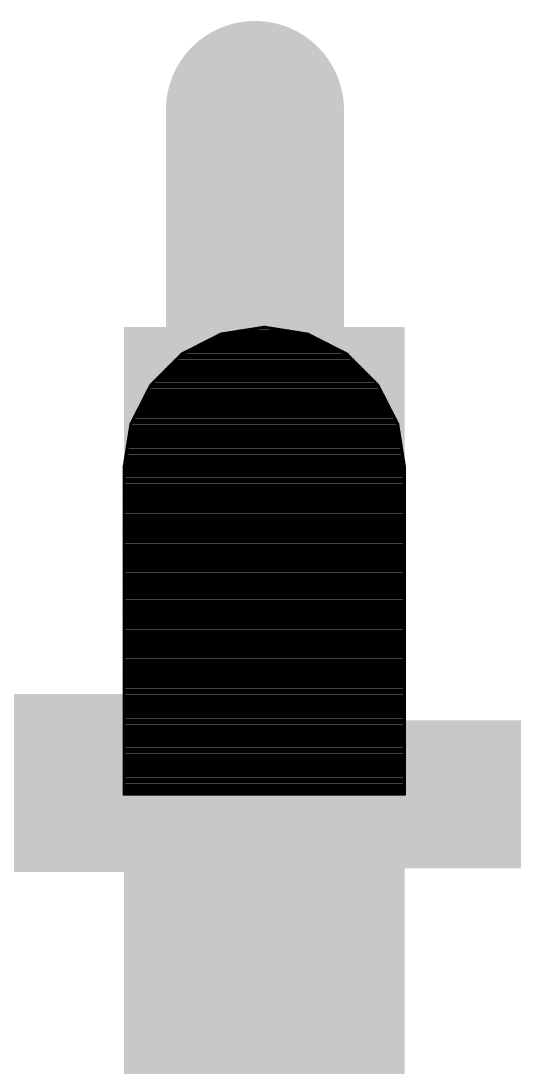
# Model space of a CAD drawing. Extents: x -37 to 70, y -23 to 28.
# Drawn here: x 6.392 to 6.814, y 11.986 to 12.882 of the extents above; entities that cross this region are included whole.
import ezdxf

# ---------------------------------------------------------------- set-up
doc = ezdxf.new("R2010")
doc.units = 0
for name, color, linetype in [('1', 12, 'CONTINUOUS'), ('22', 40, 'CONTINUOUS'), ('51', 53, 'CONTINUOUS')]:
    doc.layers.add(name, color=color, linetype=linetype)

# ---------------------------------------------------------------- blocks, each defined once
blk = doc.blocks.new('RECT')
blk.add_solid([(-0.5, -0.5), (0.5, -0.5), (-0.5, 0.5), (0.5, 0.5)])

msp = doc.modelspace()

# ---------------------------------------------------------------- linework, layer by layer
at = {"layer": '1', "const_width": 0.2032}
msp.add_lwpolyline([(6.6, 12.17), (6.6, 11.688)], dxfattribs=at)
at = {"layer": '1', "const_width": 0.1016}
msp.add_lwpolyline([(6.6508, 12.17, 1), (6.5492, 12.17)], format="xyb", dxfattribs=at)
at = {"layer": '22', "const_width": 0.1524}
for points in [[(6.592, 12.806), (6.592, 12.2298)], [(6.592, 12.2298), (6.1599, 12.2298)]]:
    msp.add_lwpolyline(points, dxfattribs=at)
at = {"layer": '22', "const_width": 0.0762}
for points in [[(6.6301, 12.806, 1), (6.5539, 12.806)], [(6.592, 12.1917, 1), (6.592, 12.2679)], [(6.5539, 12.2298, 1), (6.6301, 12.2298)]]:
    msp.add_lwpolyline(points, format="xyb", dxfattribs=at)
at = {"layer": '51'}
for points, const_width in [([(6.5629, 12.6141), (6.6, 12.62)], 0.0025), ([(6.6, 12.62), (6.6371, 12.6141)], 0.0025), ([(6.5295, 12.5971), (6.5629, 12.6141)], 0.0025), ([(6.5581, 12.6117), (6.6419, 12.6117)], 0.0025), ([(6.5634, 12.6142), (6.6366, 12.6142)], 0.0025), ([(6.5794, 12.6167), (6.6206, 12.6167)], 0.0025), ([(6.5955, 12.6193), (6.6045, 12.6193)], 0.0025), ([(6.6371, 12.6141), (6.6705, 12.5971)], 0.0025), ([(6.5431, 12.604), (6.6569, 12.604)], 0.0025), ([(6.5481, 12.6066), (6.6519, 12.6066)], 0.0025), ([(6.5531, 12.6091), (6.6469, 12.6091)], 0.0025), ([(6.5029, 12.5705), (6.5295, 12.5971)], 0.0025), ([(6.5263, 12.5939), (6.6737, 12.5939)], 0.0025), ([(6.5288, 12.5964), (6.6712, 12.5964)], 0.0025), ([(6.5332, 12.599), (6.6668, 12.599)], 0.0025), ([(6.5381, 12.6015), (6.6619, 12.6015)], 0.0025), ([(6.6705, 12.5971), (6.6971, 12.5705)], 0.0025), ([(6.5161, 12.5837), (6.6839, 12.5837)], 0.0025), ([(6.5186, 12.5863), (6.6814, 12.5863)], 0.0025), ([(6.5212, 12.5888), (6.6788, 12.5888)], 0.0025), ([(6.5237, 12.5913), (6.6763, 12.5913)], 0.0025), ([(6.5085, 12.5761), (6.6915, 12.5761)], 0.0025), ([(6.511, 12.5786), (6.689, 12.5786)], 0.0025), ([(6.5136, 12.5812), (6.6864, 12.5812)], 0.0025), ([(6.4859, 12.5371), (6.5029, 12.5705)], 0.0025), ([(6.5006, 12.5659), (6.6994, 12.5659)], 0.0025), ([(6.5019, 12.5685), (6.6981, 12.5685)], 0.0025), ([(6.5034, 12.571), (6.6966, 12.571)], 0.0025), ([(6.5059, 12.5736), (6.6941, 12.5736)], 0.0025), ([(6.6971, 12.5705), (6.7141, 12.5371)], 0.0025), ([(6.4967, 12.5583), (6.7033, 12.5583)], 0.0025), ([(6.498, 12.5609), (6.702, 12.5609)], 0.0025), ([(6.4993, 12.5634), (6.7007, 12.5634)], 0.0025), ([(6.4915, 12.5481), (6.7085, 12.5481)], 0.0025), ([(6.4928, 12.5507), (6.7072, 12.5507)], 0.0025), ([(6.4941, 12.5532), (6.7059, 12.5532)], 0.0025), ([(6.4954, 12.5558), (6.7046, 12.5558)], 0.0025), ([(6.4876, 12.5405), (6.7124, 12.5405)], 0.0025), ([(6.4889, 12.5431), (6.7111, 12.5431)], 0.0025), ([(6.4902, 12.5456), (6.7098, 12.5456)], 0.0025), ([(6.48, 12.5), (6.4859, 12.5371)], 0.0025), ([(6.4848, 12.5304), (6.7152, 12.5304)], 0.0025), ([(6.4852, 12.5329), (6.7148, 12.5329)], 0.0025), ([(6.4856, 12.5354), (6.7144, 12.5354)], 0.0025), ([(6.4863, 12.538), (6.7137, 12.538)], 0.0025), ([(6.7141, 12.5371), (6.72, 12.5)], 0.0025), ([(6.4836, 12.5227), (6.7164, 12.5227)], 0.0025), ([(6.484, 12.5253), (6.716, 12.5253)], 0.0025), ([(6.4844, 12.5278), (6.7156, 12.5278)], 0.0025), ([(6.482, 12.5126), (6.718, 12.5126)], 0.0025), ([(6.4824, 12.5151), (6.7176, 12.5151)], 0.0025), ([(6.4828, 12.5177), (6.7172, 12.5177)], 0.0025), ([(6.4832, 12.5202), (6.7168, 12.5202)], 0.0025), ([(6.4808, 12.505), (6.7192, 12.505)], 0.0025), ([(6.4812, 12.5075), (6.7188, 12.5075)], 0.0025), ([(6.4816, 12.51), (6.7184, 12.51)], 0.0025), ([(6.48, 12.22), (6.48, 12.5)], 0.0025), ([(6.48, 12.4999), (6.72, 12.4999)], 0.0025), ([(6.48, 12.4973), (6.72, 12.4973)], 0.0025), ([(6.48, 12.4948), (6.72, 12.4948)], 0.0025), ([(6.4804, 12.5024), (6.7196, 12.5024)], 0.0025), ([(6.72, 12.5), (6.72, 12.22)], 0.0025), ([(6.48, 12.4923), (6.72, 12.4923)], 0.0025), ([(6.48, 12.4897), (6.72, 12.4897)], 0.0025), ([(6.48, 12.4872), (6.72, 12.4872)], 0.0025), ([(6.48, 12.4846), (6.72, 12.4846)], 0.0025), ([(6.48, 12.4821), (6.72, 12.4821)], 0.0025), ([(6.48, 12.4796), (6.72, 12.4796)], 0.0025), ([(6.48, 12.477), (6.72, 12.477)], 0.0025), ([(6.48, 12.4745), (6.72, 12.4745)], 0.0025), ([(6.48, 12.4719), (6.72, 12.4719)], 0.0025), ([(6.48, 12.4694), (6.72, 12.4694)], 0.0025), ([(6.48, 12.4668), (6.72, 12.4668)], 0.0025), ([(6.48, 12.4643), (6.72, 12.4643)], 0.0025), ([(6.48, 12.4618), (6.72, 12.4618)], 0.0025), ([(6.48, 12.4592), (6.72, 12.4592)], 0.0025), ([(6.48, 12.4567), (6.72, 12.4567)], 0.0025), ([(6.48, 12.4541), (6.72, 12.4541)], 0.0025), ([(6.48, 12.4516), (6.72, 12.4516)], 0.0025), ([(6.48, 12.4491), (6.72, 12.4491)], 0.0025), ([(6.48, 12.4465), (6.72, 12.4465)], 0.0025), ([(6.48, 12.444), (6.72, 12.444)], 0.0025), ([(6.48, 12.4414), (6.72, 12.4414)], 0.0025), ([(6.48, 12.4389), (6.72, 12.4389)], 0.0025), ([(6.48, 12.4364), (6.72, 12.4364)], 0.0025), ([(6.48, 12.4338), (6.72, 12.4338)], 0.0025), ([(6.48, 12.4313), (6.72, 12.4313)], 0.0025), ([(6.48, 12.4287), (6.72, 12.4287)], 0.0025), ([(6.48, 12.4262), (6.72, 12.4262)], 0.0025), ([(6.48, 12.4237), (6.72, 12.4237)], 0.0025), ([(6.48, 12.4211), (6.72, 12.4211)], 0.0025), ([(6.48, 12.4186), (6.72, 12.4186)], 0.0025), ([(6.48, 12.416), (6.72, 12.416)], 0.0025), ([(6.48, 12.4135), (6.72, 12.4135)], 0.0025), ([(6.48, 12.411), (6.72, 12.411)], 0.0025), ([(6.48, 12.4084), (6.72, 12.4084)], 0.0025), ([(6.48, 12.4059), (6.72, 12.4059)], 0.0025), ([(6.48, 12.4033), (6.72, 12.4033)], 0.0025), ([(6.48, 12.4008), (6.72, 12.4008)], 0.0025), ([(6.48, 12.3983), (6.72, 12.3983)], 0.0025), ([(6.48, 12.3957), (6.72, 12.3957)], 0.0025), ([(6.48, 12.3932), (6.72, 12.3932)], 0.0025), ([(6.48, 12.3906), (6.72, 12.3906)], 0.0025), ([(6.48, 12.3881), (6.72, 12.3881)], 0.0025), ([(6.48, 12.3855), (6.72, 12.3855)], 0.0025), ([(6.48, 12.383), (6.72, 12.383)], 0.0025), ([(6.48, 12.3805), (6.72, 12.3805)], 0.0025), ([(6.48, 12.3779), (6.72, 12.3779)], 0.0025), ([(6.48, 12.3754), (6.72, 12.3754)], 0.0025), ([(6.48, 12.3728), (6.72, 12.3728)], 0.0025), ([(6.48, 12.3703), (6.72, 12.3703)], 0.0025), ([(6.48, 12.3678), (6.72, 12.3678)], 0.0025), ([(6.48, 12.3652), (6.72, 12.3652)], 0.0025), ([(6.48, 12.3627), (6.72, 12.3627)], 0.0025), ([(6.48, 12.3601), (6.72, 12.3601)], 0.0025), ([(6.48, 12.3576), (6.72, 12.3576)], 0.0025), ([(6.48, 12.3551), (6.72, 12.3551)], 0.0025), ([(6.48, 12.3525), (6.72, 12.3525)], 0.0025), ([(6.48, 12.35), (6.72, 12.35)], 0.0025), ([(6.48, 12.3474), (6.72, 12.3474)], 0.0025), ([(6.48, 12.3449), (6.72, 12.3449)], 0.0025), ([(6.48, 12.3424), (6.72, 12.3424)], 0.0025), ([(6.48, 12.3398), (6.72, 12.3398)], 0.0025), ([(6.48, 12.3373), (6.72, 12.3373)], 0.0025), ([(6.48, 12.3347), (6.72, 12.3347)], 0.0025), ([(6.48, 12.3322), (6.72, 12.3322)], 0.0025), ([(6.48, 12.3297), (6.72, 12.3297)], 0.0025), ([(6.48, 12.3271), (6.72, 12.3271)], 0.0025), ([(6.48, 12.3246), (6.72, 12.3246)], 0.0025), ([(6.48, 12.322), (6.72, 12.322)], 0.0025), ([(6.48, 12.3195), (6.72, 12.3195)], 0.0025), ([(6.48, 12.317), (6.72, 12.317)], 0.0025), ([(6.48, 12.3144), (6.72, 12.3144)], 0.0025), ([(6.48, 12.3119), (6.72, 12.3119)], 0.0025), ([(6.48, 12.3093), (6.72, 12.3093)], 0.0025), ([(6.48, 12.3068), (6.72, 12.3068)], 0.0025), ([(6.48, 12.3042), (6.72, 12.3042)], 0.0025), ([(6.48, 12.3017), (6.72, 12.3017)], 0.0025), ([(6.48, 12.2992), (6.72, 12.2992)], 0.0025), ([(6.48, 12.2966), (6.72, 12.2966)], 0.0025), ([(6.48, 12.2941), (6.72, 12.2941)], 0.0025), ([(6.48, 12.2915), (6.72, 12.2915)], 0.0025), ([(6.48, 12.289), (6.72, 12.289)], 0.0025), ([(5.1, 12.22), (7.6, 12.22)], 0.127), ([(6.48, 12.2865), (6.72, 12.2865)], 0.0025), ([(6.48, 12.2839), (6.72, 12.2839)], 0.0025), ([(6.48, 12.2814), (6.72, 12.2814)], 0.0025), ([(6.48, 12.2788), (6.72, 12.2788)], 0.0025), ([(6.48, 12.2763), (6.72, 12.2763)], 0.0025), ([(6.48, 12.2738), (6.72, 12.2738)], 0.0025), ([(6.48, 12.2712), (6.72, 12.2712)], 0.0025), ([(6.48, 12.2687), (6.72, 12.2687)], 0.0025), ([(6.48, 12.2661), (6.72, 12.2661)], 0.0025), ([(6.48, 12.2636), (6.72, 12.2636)], 0.0025), ([(6.48, 12.2611), (6.72, 12.2611)], 0.0025), ([(6.48, 12.2585), (6.72, 12.2585)], 0.0025), ([(6.48, 12.256), (6.72, 12.256)], 0.0025), ([(6.48, 12.2534), (6.72, 12.2534)], 0.0025), ([(6.48, 12.2509), (6.72, 12.2509)], 0.0025), ([(6.48, 12.2484), (6.72, 12.2484)], 0.0025), ([(6.48, 12.2458), (6.72, 12.2458)], 0.0025), ([(6.48, 12.2433), (6.72, 12.2433)], 0.0025), ([(6.48, 12.2407), (6.72, 12.2407)], 0.0025), ([(6.48, 12.2382), (6.72, 12.2382)], 0.0025), ([(6.48, 12.2357), (6.72, 12.2357)], 0.0025), ([(6.48, 12.2331), (6.72, 12.2331)], 0.0025), ([(6.48, 12.2306), (6.72, 12.2306)], 0.0025), ([(6.48, 12.228), (6.72, 12.228)], 0.0025), ([(6.48, 12.2255), (6.72, 12.2255)], 0.0025), ([(6.48, 12.2229), (6.72, 12.2229)], 0.0025), ([(6.48, 12.2204), (6.72, 12.2204)], 0.0025), ([(6.72, 12.22), (6.48, 12.22)], 0.0025)]:
    msp.add_lwpolyline(points, dxfattribs=dict(at, const_width=const_width))
at = {"layer": '51', "const_width": 0.0013}
for points in [[(6.6001, 12.6206, 1), (6.5999, 12.6194)], [(6.6001, 12.6194, 1), (6.5999, 12.6206)], [(6.5581, 12.6123, 1), (6.5581, 12.611)], [(6.5628, 12.6148, 1), (6.563, 12.6135)], [(6.5632, 12.6136, 1), (6.5626, 12.6147)], [(6.5634, 12.6148, 1), (6.5634, 12.6136)], [(6.5794, 12.6174, 1), (6.5794, 12.6161)], [(6.5955, 12.6199, 1), (6.5955, 12.6186)], [(6.6045, 12.6186, 1), (6.6045, 12.6199)], [(6.6206, 12.6161, 1), (6.6206, 12.6174)], [(6.6374, 12.6147, 1), (6.6368, 12.6136)], [(6.6366, 12.6136, 1), (6.6366, 12.6148)], [(6.637, 12.6135, 1), (6.6372, 12.6148)], [(6.6419, 12.611, 1), (6.6419, 12.6123)], [(6.5431, 12.6047, 1), (6.5431, 12.6034)], [(6.5481, 12.6072, 1), (6.5481, 12.6059)], [(6.5531, 12.6098, 1), (6.5531, 12.6085)], [(6.6469, 12.6085, 1), (6.6469, 12.6098)], [(6.6519, 12.6059, 1), (6.6519, 12.6072)], [(6.6569, 12.6034, 1), (6.6569, 12.6047)], [(6.5263, 12.5945, 1), (6.5263, 12.5932)], [(6.5288, 12.5971, 1), (6.5288, 12.5958)], [(6.5292, 12.5976, 1), (6.5298, 12.5965)], [(6.5299, 12.5966, 1), (6.529, 12.5975)], [(6.5332, 12.5996, 1), (6.5332, 12.5983)], [(6.5381, 12.6021, 1), (6.5381, 12.6009)], [(6.6619, 12.6009, 1), (6.6619, 12.6021)], [(6.6668, 12.5983, 1), (6.6668, 12.5996)], [(6.671, 12.5975, 1), (6.6701, 12.5966)], [(6.6702, 12.5965, 1), (6.6708, 12.5976)], [(6.6712, 12.5958, 1), (6.6712, 12.5971)], [(6.6737, 12.5932, 1), (6.6737, 12.5945)], [(6.5161, 12.5844, 1), (6.5161, 12.5831)], [(6.5186, 12.5869, 1), (6.5186, 12.5856)], [(6.5212, 12.5894, 1), (6.5212, 12.5882)], [(6.5237, 12.592, 1), (6.5237, 12.5907)], [(6.6763, 12.5907, 1), (6.6763, 12.592)], [(6.6788, 12.5882, 1), (6.6788, 12.5894)], [(6.6814, 12.5856, 1), (6.6814, 12.5869)], [(6.6839, 12.5831, 1), (6.6839, 12.5844)], [(6.5085, 12.5767, 1), (6.5085, 12.5755)], [(6.511, 12.5793, 1), (6.511, 12.578)], [(6.5136, 12.5818, 1), (6.5136, 12.5805)], [(6.6864, 12.5805, 1), (6.6864, 12.5818)], [(6.689, 12.578, 1), (6.689, 12.5793)], [(6.6915, 12.5755, 1), (6.6915, 12.5767)], [(6.5006, 12.5666, 1), (6.5006, 12.5653)], [(6.5019, 12.5691, 1), (6.5019, 12.5678)], [(6.5025, 12.571, 1), (6.5034, 12.5701)], [(6.5035, 12.5702, 1), (6.5024, 12.5708)], [(6.5034, 12.5716, 1), (6.5034, 12.5704)], [(6.5059, 12.5742, 1), (6.5059, 12.5729)], [(6.6941, 12.5729, 1), (6.6941, 12.5742)], [(6.6976, 12.5708, 1), (6.6965, 12.5702)], [(6.6966, 12.5704, 1), (6.6966, 12.5716)], [(6.6966, 12.5701, 1), (6.6975, 12.571)], [(6.6981, 12.5678, 1), (6.6981, 12.5691)], [(6.6994, 12.5653, 1), (6.6994, 12.5666)], [(6.4967, 12.5589, 1), (6.4967, 12.5577)], [(6.498, 12.5615, 1), (6.498, 12.5602)], [(6.4993, 12.564, 1), (6.4993, 12.5628)], [(6.7007, 12.5628, 1), (6.7007, 12.564)], [(6.702, 12.5602, 1), (6.702, 12.5615)], [(6.7033, 12.5577, 1), (6.7033, 12.5589)], [(6.4915, 12.5488, 1), (6.4915, 12.5475)], [(6.4928, 12.5513, 1), (6.4928, 12.5501)], [(6.4941, 12.5539, 1), (6.4941, 12.5526)], [(6.4954, 12.5564, 1), (6.4954, 12.5551)], [(6.7046, 12.5551, 1), (6.7046, 12.5564)], [(6.7059, 12.5526, 1), (6.7059, 12.5539)], [(6.7072, 12.5501, 1), (6.7072, 12.5513)], [(6.7085, 12.5475, 1), (6.7085, 12.5488)], [(6.4876, 12.5412, 1), (6.4876, 12.5399)], [(6.4889, 12.5437, 1), (6.4889, 12.5424)], [(6.4902, 12.5462, 1), (6.4902, 12.545)], [(6.7098, 12.545, 1), (6.7098, 12.5462)], [(6.7111, 12.5424, 1), (6.7111, 12.5437)], [(6.7124, 12.5399, 1), (6.7124, 12.5412)], [(6.4848, 12.531, 1), (6.4848, 12.5297)], [(6.4852, 12.5335, 1), (6.4852, 12.5323)], [(6.4856, 12.5361, 1), (6.4856, 12.5348)], [(6.4865, 12.537, 1), (6.4852, 12.5372)], [(6.4853, 12.5374, 1), (6.4864, 12.5368)], [(6.4863, 12.5386, 1), (6.4863, 12.5373)], [(6.7148, 12.5372, 1), (6.7135, 12.537)], [(6.7136, 12.5368, 1), (6.7147, 12.5374)], [(6.7137, 12.5373, 1), (6.7137, 12.5386)], [(6.7144, 12.5348, 1), (6.7144, 12.5361)], [(6.7148, 12.5323, 1), (6.7148, 12.5335)], [(6.7152, 12.5297, 1), (6.7152, 12.531)], [(6.4836, 12.5234, 1), (6.4836, 12.5221)], [(6.484, 12.5259, 1), (6.484, 12.5246)], [(6.4844, 12.5285, 1), (6.4844, 12.5272)], [(6.7156, 12.5272, 1), (6.7156, 12.5285)], [(6.716, 12.5246, 1), (6.716, 12.5259)], [(6.7164, 12.5221, 1), (6.7164, 12.5234)], [(6.482, 12.5132, 1), (6.482, 12.5119)], [(6.4824, 12.5158, 1), (6.4824, 12.5145)], [(6.4828, 12.5183, 1), (6.4828, 12.517)], [(6.4832, 12.5208, 1), (6.4832, 12.5196)], [(6.7168, 12.5196, 1), (6.7168, 12.5208)], [(6.7172, 12.517, 1), (6.7172, 12.5183)], [(6.7176, 12.5145, 1), (6.7176, 12.5158)], [(6.718, 12.5119, 1), (6.718, 12.5132)], [(6.4808, 12.5056, 1), (6.4808, 12.5043)], [(6.4812, 12.5081, 1), (6.4812, 12.5069)], [(6.4816, 12.5107, 1), (6.4816, 12.5094)], [(6.7184, 12.5094, 1), (6.7184, 12.5107)], [(6.7188, 12.5069, 1), (6.7188, 12.5081)], [(6.7192, 12.5043, 1), (6.7192, 12.5056)], [(6.48, 12.5005, 1), (6.48, 12.4992)], [(6.48, 12.498, 1), (6.48, 12.4967)], [(6.4794, 12.5001, 1), (6.4806, 12.4999)], [(6.4806, 12.5, 1), (6.4794, 12.5)], [(6.48, 12.4954, 1), (6.48, 12.4942)], [(6.4804, 12.5031, 1), (6.4804, 12.5018)], [(6.7206, 12.5, 1), (6.7194, 12.5)], [(6.7194, 12.4999, 1), (6.7206, 12.5001)], [(6.7196, 12.5018, 1), (6.7196, 12.5031)], [(6.72, 12.4992, 1), (6.72, 12.5005)], [(6.72, 12.4967, 1), (6.72, 12.498)], [(6.72, 12.4942, 1), (6.72, 12.4954)], [(6.48, 12.4929, 1), (6.48, 12.4916)], [(6.48, 12.4878, 1), (6.48, 12.4865)], [(6.48, 12.4903, 1), (6.48, 12.4891)], [(6.72, 12.4916, 1), (6.72, 12.4929)], [(6.72, 12.4891, 1), (6.72, 12.4903)], [(6.72, 12.4865, 1), (6.72, 12.4878)], [(6.48, 12.4853, 1), (6.48, 12.484)], [(6.48, 12.4802, 1), (6.48, 12.4789)], [(6.48, 12.4827, 1), (6.48, 12.4815)], [(6.48, 12.4776, 1), (6.48, 12.4764)], [(6.72, 12.484, 1), (6.72, 12.4853)], [(6.72, 12.4815, 1), (6.72, 12.4827)], [(6.72, 12.4789, 1), (6.72, 12.4802)], [(6.72, 12.4764, 1), (6.72, 12.4776)], [(6.48, 12.4751, 1), (6.48, 12.4738)], [(6.48, 12.4726, 1), (6.48, 12.4713)], [(6.48, 12.47, 1), (6.48, 12.4688)], [(6.72, 12.4738, 1), (6.72, 12.4751)], [(6.72, 12.4713, 1), (6.72, 12.4726)], [(6.72, 12.4688, 1), (6.72, 12.47)], [(6.48, 12.4675, 1), (6.48, 12.4662)], [(6.48, 12.4624, 1), (6.48, 12.4611)], [(6.48, 12.4599, 1), (6.48, 12.4586)], [(6.48, 12.4649, 1), (6.48, 12.4637)], [(6.72, 12.4662, 1), (6.72, 12.4675)], [(6.72, 12.4637, 1), (6.72, 12.4649)], [(6.72, 12.4611, 1), (6.72, 12.4624)], [(6.72, 12.4586, 1), (6.72, 12.4599)], [(6.48, 12.4573, 1), (6.48, 12.456)], [(6.48, 12.4548, 1), (6.48, 12.4535)], [(6.48, 12.4522, 1), (6.48, 12.451)], [(6.72, 12.456, 1), (6.72, 12.4573)], [(6.72, 12.4535, 1), (6.72, 12.4548)], [(6.72, 12.451, 1), (6.72, 12.4522)], [(6.48, 12.4497, 1), (6.48, 12.4484)], [(6.48, 12.4472, 1), (6.48, 12.4459)], [(6.48, 12.4446, 1), (6.48, 12.4433)], [(6.48, 12.4421, 1), (6.48, 12.4408)], [(6.72, 12.4484, 1), (6.72, 12.4497)], [(6.72, 12.4459, 1), (6.72, 12.4472)], [(6.72, 12.4433, 1), (6.72, 12.4446)], [(6.72, 12.4408, 1), (6.72, 12.4421)], [(6.48, 12.437, 1), (6.48, 12.4357)], [(6.48, 12.4345, 1), (6.48, 12.4332)], [(6.48, 12.4395, 1), (6.48, 12.4383)], [(6.72, 12.4383, 1), (6.72, 12.4395)], [(6.72, 12.4357, 1), (6.72, 12.437)], [(6.72, 12.4332, 1), (6.72, 12.4345)], [(6.48, 12.4319, 1), (6.48, 12.4306)], [(6.48, 12.4294, 1), (6.48, 12.4281)], [(6.48, 12.4243, 1), (6.48, 12.423)], [(6.48, 12.4268, 1), (6.48, 12.4256)], [(6.72, 12.4306, 1), (6.72, 12.4319)], [(6.72, 12.4281, 1), (6.72, 12.4294)], [(6.72, 12.4256, 1), (6.72, 12.4268)], [(6.72, 12.423, 1), (6.72, 12.4243)], [(6.48, 12.4218, 1), (6.48, 12.4205)], [(6.48, 12.4192, 1), (6.48, 12.4179)], [(6.48, 12.4167, 1), (6.48, 12.4154)], [(6.48, 12.4141, 1), (6.48, 12.4129)], [(6.72, 12.4205, 1), (6.72, 12.4218)], [(6.72, 12.4179, 1), (6.72, 12.4192)], [(6.72, 12.4154, 1), (6.72, 12.4167)], [(6.72, 12.4129, 1), (6.72, 12.4141)], [(6.48, 12.4116, 1), (6.48, 12.4103)], [(6.48, 12.4065, 1), (6.48, 12.4052)], [(6.48, 12.409, 1), (6.48, 12.4078)], [(6.72, 12.4103, 1), (6.72, 12.4116)], [(6.72, 12.4078, 1), (6.72, 12.409)], [(6.72, 12.4052, 1), (6.72, 12.4065)], [(6.48, 12.404, 1), (6.48, 12.4027)], [(6.48, 12.3989, 1), (6.48, 12.3976)], [(6.48, 12.4014, 1), (6.48, 12.4002)], [(6.48, 12.3963, 1), (6.48, 12.3951)], [(6.72, 12.4027, 1), (6.72, 12.404)], [(6.72, 12.4002, 1), (6.72, 12.4014)], [(6.72, 12.3976, 1), (6.72, 12.3989)], [(6.72, 12.3951, 1), (6.72, 12.3963)], [(6.48, 12.3938, 1), (6.48, 12.3925)], [(6.48, 12.3913, 1), (6.48, 12.39)], [(6.48, 12.3887, 1), (6.48, 12.3875)], [(6.72, 12.3925, 1), (6.72, 12.3938)], [(6.72, 12.39, 1), (6.72, 12.3913)], [(6.72, 12.3875, 1), (6.72, 12.3887)], [(6.48, 12.3862, 1), (6.48, 12.3849)], [(6.48, 12.3811, 1), (6.48, 12.3798)], [(6.48, 12.3786, 1), (6.48, 12.3773)], [(6.48, 12.3836, 1), (6.48, 12.3824)], [(6.72, 12.3849, 1), (6.72, 12.3862)], [(6.72, 12.3824, 1), (6.72, 12.3836)], [(6.72, 12.3798, 1), (6.72, 12.3811)], [(6.72, 12.3773, 1), (6.72, 12.3786)], [(6.48, 12.376, 1), (6.48, 12.3747)], [(6.48, 12.3735, 1), (6.48, 12.3722)], [(6.48, 12.3709, 1), (6.48, 12.3697)], [(6.72, 12.3747, 1), (6.72, 12.376)], [(6.72, 12.3722, 1), (6.72, 12.3735)], [(6.72, 12.3697, 1), (6.72, 12.3709)], [(6.48, 12.3684, 1), (6.48, 12.3671)], [(6.48, 12.3659, 1), (6.48, 12.3646)], [(6.48, 12.3633, 1), (6.48, 12.362)], [(6.48, 12.3608, 1), (6.48, 12.3595)], [(6.72, 12.3671, 1), (6.72, 12.3684)], [(6.72, 12.3646, 1), (6.72, 12.3659)], [(6.72, 12.362, 1), (6.72, 12.3633)], [(6.72, 12.3595, 1), (6.72, 12.3608)], [(6.48, 12.3557, 1), (6.48, 12.3544)], [(6.48, 12.3532, 1), (6.48, 12.3519)], [(6.48, 12.3582, 1), (6.48, 12.357)], [(6.72, 12.357, 1), (6.72, 12.3582)], [(6.72, 12.3544, 1), (6.72, 12.3557)], [(6.72, 12.3519, 1), (6.72, 12.3532)], [(6.48, 12.3506, 1), (6.48, 12.3493)], [(6.48, 12.3481, 1), (6.48, 12.3468)], [(6.48, 12.343, 1), (6.48, 12.3417)], [(6.48, 12.3455, 1), (6.48, 12.3443)], [(6.72, 12.3493, 1), (6.72, 12.3506)], [(6.72, 12.3468, 1), (6.72, 12.3481)], [(6.72, 12.3443, 1), (6.72, 12.3455)], [(6.72, 12.3417, 1), (6.72, 12.343)], [(6.48, 12.3405, 1), (6.48, 12.3392)], [(6.48, 12.3379, 1), (6.48, 12.3366)], [(6.48, 12.3354, 1), (6.48, 12.3341)], [(6.72, 12.3392, 1), (6.72, 12.3405)], [(6.72, 12.3366, 1), (6.72, 12.3379)], [(6.72, 12.3341, 1), (6.72, 12.3354)], [(6.48, 12.3303, 1), (6.48, 12.329)], [(6.48, 12.3252, 1), (6.48, 12.3239)], [(6.48, 12.3328, 1), (6.48, 12.3316)], [(6.48, 12.3277, 1), (6.48, 12.3265)], [(6.72, 12.3316, 1), (6.72, 12.3328)], [(6.72, 12.329, 1), (6.72, 12.3303)], [(6.72, 12.3265, 1), (6.72, 12.3277)], [(6.72, 12.3239, 1), (6.72, 12.3252)], [(6.48, 12.3227, 1), (6.48, 12.3214)], [(6.48, 12.3176, 1), (6.48, 12.3163)], [(6.48, 12.3201, 1), (6.48, 12.3189)], [(6.72, 12.3214, 1), (6.72, 12.3227)], [(6.72, 12.3189, 1), (6.72, 12.3201)], [(6.72, 12.3163, 1), (6.72, 12.3176)], [(6.48, 12.3125, 1), (6.48, 12.3112)], [(6.48, 12.31, 1), (6.48, 12.3087)], [(6.48, 12.315, 1), (6.48, 12.3138)], [(6.48, 12.3074, 1), (6.48, 12.3062)], [(6.72, 12.3138, 1), (6.72, 12.315)], [(6.72, 12.3112, 1), (6.72, 12.3125)], [(6.72, 12.3087, 1), (6.72, 12.31)], [(6.72, 12.3062, 1), (6.72, 12.3074)], [(6.48, 12.3049, 1), (6.48, 12.3036)], [(6.48, 12.2998, 1), (6.48, 12.2985)], [(6.48, 12.3023, 1), (6.48, 12.3011)], [(6.72, 12.3036, 1), (6.72, 12.3049)], [(6.72, 12.3011, 1), (6.72, 12.3023)], [(6.72, 12.2985, 1), (6.72, 12.2998)], [(6.48, 12.2973, 1), (6.48, 12.296)], [(6.48, 12.2947, 1), (6.48, 12.2934)], [(6.48, 12.2922, 1), (6.48, 12.2909)], [(6.48, 12.2896, 1), (6.48, 12.2884)], [(6.72, 12.296, 1), (6.72, 12.2973)], [(6.72, 12.2934, 1), (6.72, 12.2947)], [(6.72, 12.2909, 1), (6.72, 12.2922)], [(6.72, 12.2884, 1), (6.72, 12.2896)], [(6.48, 12.2871, 1), (6.48, 12.2858)], [(6.48, 12.2846, 1), (6.48, 12.2833)], [(6.48, 12.282, 1), (6.48, 12.2807)], [(6.72, 12.2858, 1), (6.72, 12.2871)], [(6.72, 12.2833, 1), (6.72, 12.2846)], [(6.72, 12.2807, 1), (6.72, 12.282)], [(6.48, 12.2795, 1), (6.48, 12.2782)], [(6.48, 12.2744, 1), (6.48, 12.2731)], [(6.48, 12.2719, 1), (6.48, 12.2706)], [(6.48, 12.2769, 1), (6.48, 12.2757)], [(6.72, 12.2782, 1), (6.72, 12.2795)], [(6.72, 12.2757, 1), (6.72, 12.2769)], [(6.72, 12.2731, 1), (6.72, 12.2744)], [(6.72, 12.2706, 1), (6.72, 12.2719)], [(6.48, 12.2693, 1), (6.48, 12.268)], [(6.48, 12.2668, 1), (6.48, 12.2655)], [(6.48, 12.2642, 1), (6.48, 12.263)], [(6.72, 12.268, 1), (6.72, 12.2693)], [(6.72, 12.2655, 1), (6.72, 12.2668)], [(6.72, 12.263, 1), (6.72, 12.2642)], [(6.48, 12.2617, 1), (6.48, 12.2604)], [(6.48, 12.2592, 1), (6.48, 12.2579)], [(6.48, 12.2566, 1), (6.48, 12.2553)], [(6.48, 12.2541, 1), (6.48, 12.2528)], [(6.72, 12.2604, 1), (6.72, 12.2617)], [(6.72, 12.2579, 1), (6.72, 12.2592)], [(6.72, 12.2553, 1), (6.72, 12.2566)], [(6.72, 12.2528, 1), (6.72, 12.2541)], [(6.48, 12.249, 1), (6.48, 12.2477)], [(6.48, 12.2515, 1), (6.48, 12.2503)], [(6.48, 12.2464, 1), (6.48, 12.2452)], [(6.72, 12.2503, 1), (6.72, 12.2515)], [(6.72, 12.2477, 1), (6.72, 12.249)], [(6.72, 12.2452, 1), (6.72, 12.2464)], [(6.48, 12.2439, 1), (6.48, 12.2426)], [(6.48, 12.2414, 1), (6.48, 12.2401)], [(6.48, 12.2363, 1), (6.48, 12.235)], [(6.48, 12.2388, 1), (6.48, 12.2376)], [(6.72, 12.2426, 1), (6.72, 12.2439)], [(6.72, 12.2401, 1), (6.72, 12.2414)], [(6.72, 12.2376, 1), (6.72, 12.2388)], [(6.72, 12.235, 1), (6.72, 12.2363)], [(6.48, 12.2312, 1), (6.48, 12.2299)], [(6.48, 12.2287, 1), (6.48, 12.2274)], [(6.48, 12.2337, 1), (6.48, 12.2325)], [(6.48, 12.2261, 1), (6.48, 12.2249)], [(6.72, 12.2325, 1), (6.72, 12.2337)], [(6.72, 12.2299, 1), (6.72, 12.2312)], [(6.72, 12.2274, 1), (6.72, 12.2287)], [(6.72, 12.2249, 1), (6.72, 12.2261)], [(6.48, 12.2236, 1), (6.48, 12.2223)], [(6.48, 12.221, 1), (6.48, 12.2198)], [(6.48, 12.2206, 1), (6.48, 12.2194)], [(6.4794, 12.22, 1), (6.4806, 12.22)], [(6.7194, 12.22, 1), (6.7206, 12.22)], [(6.72, 12.2223, 1), (6.72, 12.2236)], [(6.72, 12.2198, 1), (6.72, 12.221)], [(6.72, 12.2194, 1), (6.72, 12.2206)]]:
    msp.add_lwpolyline(points, format="xyb", dxfattribs=at)

# ---------------------------------------------------------------- block references
at = {"layer": '1', "xscale": 0.9, "yscale": 0.24, "rotation": 90}
msp.add_blockref('RECT', (6.6, 12.17), dxfattribs=at)

doc.saveas('drawing.dxf')
